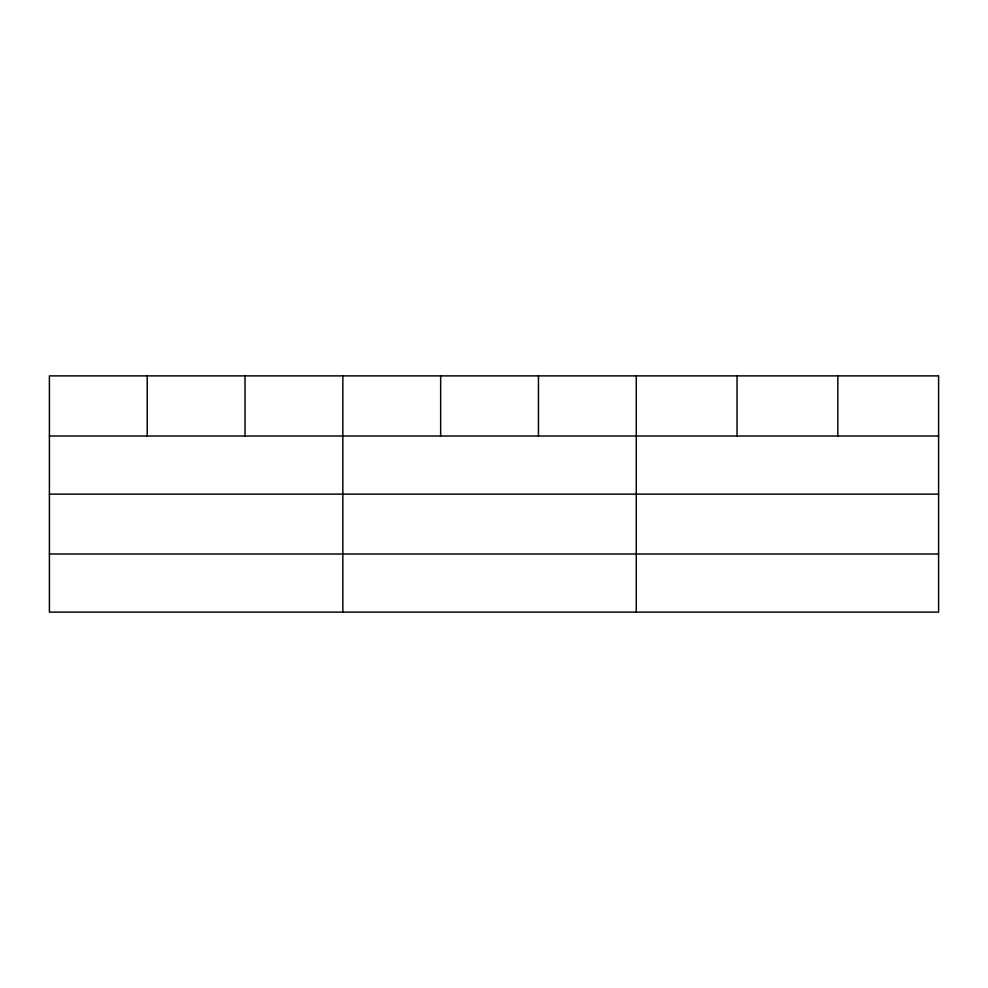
<?xml version="1.0" encoding="UTF-8"?>
<svg xmlns="http://www.w3.org/2000/svg" width="988" height="988" viewBox="0 0 988 988"><rect width="100%" height="100%" fill="white"/><g stroke="black" fill="none" stroke-linecap="round" stroke-linejoin="round"><path stroke-width="1.48" d="M49.4 436.004L938.6 436.004M49.4 494.124L938.6 494.124M49.4 554.009L938.6 554.009M837.824 375.885L837.824 436.004M737.048 375.885L737.048 436.004M636.272 375.885L636.272 612.115M538.46 375.885L538.46 436.004M440.648 375.885L440.648 436.004M342.836 375.885L342.836 612.115M245.024 375.885L245.024 436.004M147.212 375.885L147.212 436.004M938.6 375.885L49.4 375.885L49.4 612.115L938.6 612.115L938.6 375.885"/></g></svg>
